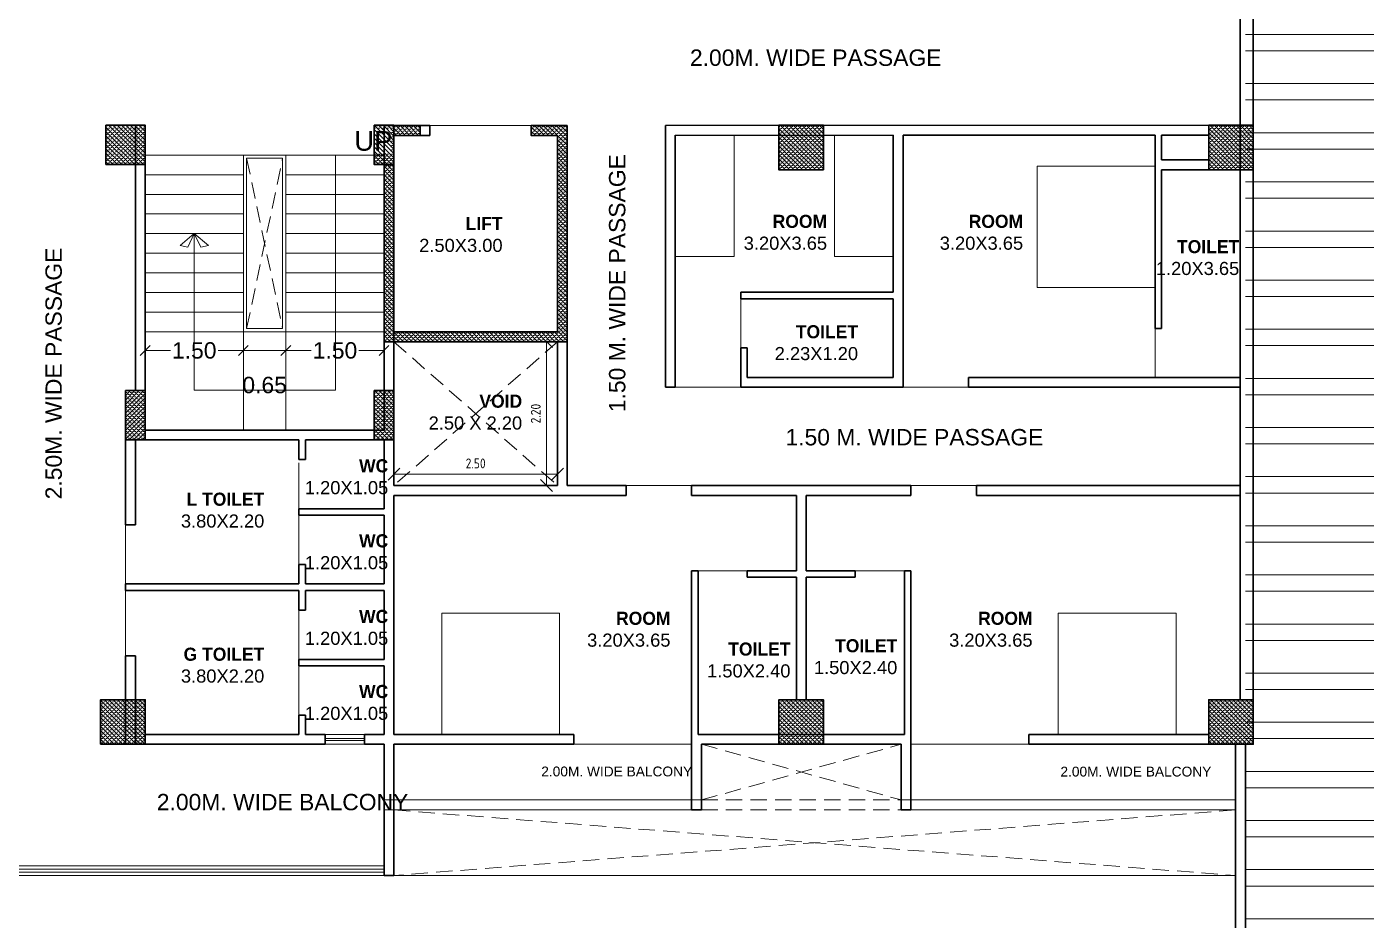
# Model space of a CAD drawing. Header units: feet. Extents: x 1354 to 2117, y 994 to 1430.
# Drawn here: x 2008.86 to 2029.32, y 1351.68 to 1365.32 of the extents above; entities that cross this region are included whole.
import ezdxf

# ---------------------------------------------------------------- set-up
doc = ezdxf.new("R2010")
doc.units = ezdxf.units.FT
doc.linetypes.add('DASHED2', pattern=[0.375, 0.25, -0.125])
doc.linetypes.add('HIDDEN', pattern=[0.375, 0.25, -0.125])
for name, color, linetype, lineweight in [('COLUMN (DCPL)', 10, 'Continuous', 30), ('COLUMN HATCH (DCPL)', 42, 'Continuous', 5), ('DIAMENTION', 6, 'Continuous', 13), ('door', 42, 'Continuous', 9), ('Door_TMOS', 252, 'Continuous', 15), ('DUCT (DCPL)', 8, 'HIDDEN', 13), ('H', 253, 'Continuous', 5), ('Railing_TMOS', 98, 'Continuous', 9), ('stair', 22, 'Continuous', 9), ('tex', 7, 'Continuous', 15), ('Text Common_TMOS', 150, 'Continuous', 20), ('wall', 7, 'Continuous', 30), ('Wall_TMOS', 5, 'Continuous', 35), ('WIN', 230, 'Continuous', 9)]:
    doc.layers.add(name, color=color, linetype=linetype, lineweight=lineweight)
doc.layers.add('Layer2', color=240, linetype='Continuous')
doc.layers.add('S-DIM', color=7, linetype='Continuous')
doc.styles.add('Arial Narrow', font='arial.ttf')
doc.styles.add('sahil', font='dim.shx')
doc.styles.get("Standard").update_dxf_attribs({"font": 'arial.ttf'})
doc.dimstyles.new('SAHIL', dxfattribs={"dimtxt": 0.15, "dimasz": 0.18, "dimexe": 0.18, "dimexo": 0.2, "dimgap": 0.09, "dimtad": 1, "dimtoh": 1, "dimzin": 0, "dimdsep": 46, "dimtxsty": 'sahil', "dimblk": 'OBLIQUE', "dimcen": 0.09, "dimclrd": 5, "dimclre": 4, "dimclrt": 6, "dimazin": 0, "dimtm": 1e-09, "dimtfac": 1, "dimtix": 1, "dimtofl": 0, "dimtmove": 0, "dimatfit": 0, "dimldrblk": 'OBLIQUE', "dimfxl": 0, "dimtolj": 1, "dimtzin": 0, "dimlwd": 20, "dimlwe": 9, "dimarcsym": 0})
doc.dimstyles.new('SITE', dxfattribs={"dimtxt": 0.25, "dimasz": 0.15, "dimexe": 0.07, "dimexo": 0.07, "dimgap": 0.05, "dimtad": 0, "dimzin": 0, "dimdsep": 46, "dimtxsty": 'Arial Narrow', "dimblk": 'OBLIQUE', "dimcen": 0.09, "dimclrd": 4, "dimclre": 3, "dimclrt": 6, "dimadec": 0, "dimazin": 0, "dimtfac": 1, "dimtofl": 0, "dimtmove": 2, "dimatfit": 3, "dimfxl": 0, "dimtolj": 1, "dimtzin": 0, "dimlwd": -1, "dimlwe": -1, "dimarcsym": 0})

# ---------------------------------------------------------------- blocks, each defined once
blk = doc.blocks.new('_Oblique')
at = {"layer": 'Layer2', "color": 0, "lineweight": -2}
blk.add_line((-0.5, -0.5), (0.5, 0.5), dxfattribs=at)
blk = doc.blocks.new('*D42')
at = {"layer": 'DEFPOINTS', "color": 0}
for p in [(2010.668, 1360.66), (2012.168, 1360.66), (2012.168, 1360.375)]:
    blk.add_point(p, dxfattribs=at)
at = {"layer": 'DIAMENTION', "color": 3}
for p, q in [((2010.668, 1360.555), (2010.668, 1360.305)), ((2012.168, 1360.555), (2012.168, 1360.305))]:
    blk.add_line(p, q, dxfattribs=at)
at = {"layer": 'DIAMENTION', "color": 4}
for p, q in [((2010.668, 1360.375), (2011.056, 1360.375)), ((2012.168, 1360.375), (2011.781, 1360.375))]:
    blk.add_line(p, q, dxfattribs=at)
at = {"layer": 'DIAMENTION', "color": 4, "xscale": 0.15, "yscale": 0.15, "zscale": 0.15, "rotation": 180}
blk.add_blockref('_Oblique', (2010.668, 1360.375), dxfattribs=at)
at = {"layer": 'DIAMENTION', "color": 4, "xscale": 0.15, "yscale": 0.15, "zscale": 0.15}
blk.add_blockref('_Oblique', (2012.168, 1360.375), dxfattribs=at)
at = {"layer": 'DIAMENTION', "color": 6, "insert": (2011.418, 1360.375), "char_height": 0.25, "attachment_point": 5, "style": 'Arial Narrow'}
blk.add_mtext('\\A1;1.50', dxfattribs=at)
blk = doc.blocks.new('*D43')
at = {"layer": 'DEFPOINTS', "color": 0}
for p in [(2012.168, 1360.66), (2012.818, 1360.66), (2012.818, 1360.375)]:
    blk.add_point(p, dxfattribs=at)
at = {"layer": 'DIAMENTION', "color": 3}
for p, q in [((2012.168, 1360.555), (2012.168, 1360.305)), ((2012.818, 1360.555), (2012.818, 1360.305))]:
    blk.add_line(p, q, dxfattribs=at)
at = {"layer": 'DIAMENTION', "color": 4}
blk.add_line((2012.168, 1360.375), (2012.818, 1360.375), dxfattribs=at)
at = {"layer": 'DIAMENTION', "color": 4, "xscale": 0.15, "yscale": 0.15, "zscale": 0.15, "rotation": 180}
blk.add_blockref('_Oblique', (2012.168, 1360.375), dxfattribs=at)
at = {"layer": 'DIAMENTION', "color": 4, "xscale": 0.15, "yscale": 0.15, "zscale": 0.15}
blk.add_blockref('_Oblique', (2012.818, 1360.375), dxfattribs=at)
at = {"layer": 'DIAMENTION', "color": 6, "insert": (2012.493, 1359.847), "char_height": 0.25, "attachment_point": 5, "style": 'Arial Narrow'}
blk.add_mtext('\\A1;0.65', dxfattribs=at)
blk = doc.blocks.new('*D44')
at = {"layer": 'DEFPOINTS', "color": 0}
for p in [(2012.818, 1360.66), (2014.318, 1360.66), (2014.318, 1360.375)]:
    blk.add_point(p, dxfattribs=at)
at = {"layer": 'DIAMENTION', "color": 3}
for p, q in [((2012.818, 1360.555), (2012.818, 1360.305)), ((2014.318, 1360.555), (2014.318, 1360.305))]:
    blk.add_line(p, q, dxfattribs=at)
at = {"layer": 'DIAMENTION', "color": 4}
for p, q in [((2012.818, 1360.375), (2013.206, 1360.375)), ((2014.318, 1360.375), (2013.931, 1360.375))]:
    blk.add_line(p, q, dxfattribs=at)
at = {"layer": 'DIAMENTION', "color": 4, "xscale": 0.15, "yscale": 0.15, "zscale": 0.15, "rotation": 180}
blk.add_blockref('_Oblique', (2012.818, 1360.375), dxfattribs=at)
at = {"layer": 'DIAMENTION', "color": 4, "xscale": 0.15, "yscale": 0.15, "zscale": 0.15}
blk.add_blockref('_Oblique', (2014.318, 1360.375), dxfattribs=at)
at = {"layer": 'DIAMENTION', "color": 6, "insert": (2013.568, 1360.375), "char_height": 0.25, "attachment_point": 5, "style": 'Arial Narrow'}
blk.add_mtext('\\A1;1.50', dxfattribs=at)
blk = doc.blocks.new('*D45')
at = {"layer": 'DEFPOINTS', "color": 0}
for p in [(2014.468, 1358.314), (2016.967, 1358.487), (2016.967, 1358.314)]:
    blk.add_point(p, dxfattribs=at)
at = {"layer": 'S-DIM', "color": 4, "lineweight": 9}
for p, q in [((2014.468, 1358.487), (2014.468, 1358.667)), ((2016.967, 1358.487), (2016.967, 1358.667))]:
    blk.add_line(p, q, dxfattribs=at)
at = {"layer": 'S-DIM', "color": 5, "lineweight": 20}
blk.add_line((2014.468, 1358.487), (2016.967, 1358.487), dxfattribs=at)
at = {"layer": 'S-DIM', "color": 5, "lineweight": 20, "xscale": 0.18, "yscale": 0.18, "zscale": 0.18, "rotation": 180}
blk.add_blockref('_Oblique', (2014.468, 1358.487), dxfattribs=at)
at = {"layer": 'S-DIM', "color": 5, "lineweight": 20, "xscale": 0.18, "yscale": 0.18, "zscale": 0.18}
blk.add_blockref('_Oblique', (2016.967, 1358.487), dxfattribs=at)
at = {"layer": 'S-DIM', "color": 6, "insert": (2015.717, 1358.652), "char_height": 0.15, "attachment_point": 5, "style": 'sahil'}
blk.add_mtext('\\A1;2.50', dxfattribs=at)
blk = doc.blocks.new('*D46')
at = {"layer": 'DEFPOINTS', "color": 0}
for p in [(2016.967, 1360.509), (2016.8, 1358.314), (2016.967, 1358.314)]:
    blk.add_point(p, dxfattribs=at)
at = {"layer": 'S-DIM', "color": 4, "lineweight": 9}
for p, q in [((2016.8, 1360.509), (2016.62, 1360.509)), ((2016.8, 1358.314), (2016.62, 1358.314))]:
    blk.add_line(p, q, dxfattribs=at)
at = {"layer": 'S-DIM', "color": 5, "lineweight": 20}
blk.add_line((2016.8, 1360.509), (2016.8, 1358.314), dxfattribs=at)
at = {"layer": 'S-DIM', "color": 5, "lineweight": 20, "xscale": 0.18, "yscale": 0.18, "zscale": 0.18}
for p, rotation in [((2016.8, 1360.509), 90), ((2016.8, 1358.314), 270)]:
    blk.add_blockref('_Oblique', p, dxfattribs=dict(at, rotation=rotation))
at = {"layer": 'S-DIM', "color": 6, "insert": (2016.635, 1359.412), "char_height": 0.15, "attachment_point": 5, "rotation": 90, "style": 'sahil'}
blk.add_mtext('\\A1;2.20', dxfattribs=at)

msp = doc.modelspace()

# ---------------------------------------------------------------- hatches: boundary and pattern name
at = {"layer": 'COLUMN HATCH (DCPL)'}
h = msp.add_hatch(dxfattribs=at)
h.set_pattern_fill('SACNCR', color=256, scale=0.5, angle=450, style=0)
h.set_pattern_definition([(135, (8104.239878, 1047.495286), (-0.03314563037, -0.03314563037), []), (135, (8104.239878, 1047.52843), (-0.03314563037, -0.03314563037), [0, -0.046875])])
h.paths.add_polyline_path([(2010.068, 1363.2139), (2010.068, 1363.8139), (2010.668, 1363.8139), (2010.668, 1363.2139)], flags=0)
h = msp.add_hatch(dxfattribs=at)
h.set_pattern_fill('SACNCR', color=256, scale=0.5, angle=450, style=0)
h.set_pattern_definition([(135, (8104.389878, 1047.495286), (-0.03314563037, -0.03314563037), []), (135, (8104.389878, 1047.52843), (-0.03314563037, -0.03314563037), [0, -0.046875])])
h.paths.add_polyline_path([(2014.468, 1363.2139), (2014.168, 1363.2139), (2014.168, 1363.8139), (2014.468, 1363.8139)], flags=0)
h = msp.add_hatch(dxfattribs=at)
h.set_pattern_fill('SACNCR', color=256, scale=0.5, angle=450, style=0)
h.set_pattern_definition([(135, (95.31772, 17914.926097), (-0.03314563037, -0.03314563037), []), (135, (95.31772, 17914.959243), (-0.03314563037, -0.03314563037), [0, -0.046875])])
h.paths.add_polyline_path([(2017.1166, 1363.8091), (2016.5673, 1363.8091), (2016.5673, 1363.6591), (2016.9666, 1363.6591), (2016.9666, 1360.6591), (2014.468, 1360.6591), (2014.468, 1363.2091), (2014.318, 1363.2091), (2014.318, 1360.5091), (2017.1166, 1360.5091)])
h.paths.add_polyline_path([(2014.8673, 1363.8091), (2014.468, 1363.8091), (2014.468, 1363.6591), (2014.8673, 1363.6591)], flags=17)
h = msp.add_hatch(dxfattribs=at)
h.set_pattern_fill('SACNCR', color=256, scale=0.5, angle=450, style=0)
h.set_pattern_definition([(135, (8104.46418, 1047.455286), (-0.03314563037, -0.03314563037), []), (135, (8104.46418, 1047.48843), (-0.03314563037, -0.03314563037), [0, -0.046875])])
h.paths.add_polyline_path([(2020.3509, 1363.1339), (2020.3509, 1363.8139), (2021.0309, 1363.8139), (2021.0309, 1363.1339)], flags=0)
h = msp.add_hatch(dxfattribs=at)
h.set_pattern_fill('SACNCR', color=256, scale=0.5, angle=450, style=0)
h.set_pattern_definition([(135, (8104.72988, 1047.455286), (-0.03314563037, -0.03314563037), []), (135, (8104.72988, 1047.48843), (-0.03314563037, -0.03314563037), [0, -0.046875])])
h.paths.add_polyline_path([(2026.9166, 1363.1339), (2026.9166, 1363.8139), (2027.5966, 1363.8139), (2027.5966, 1363.1339)], flags=0)
h = msp.add_hatch(dxfattribs=at)
h.set_pattern_fill('SACNCR', color=256, scale=0.5, angle=540, style=0)
h.set_pattern_definition([(225, (2321.88669, 7453.260767), (0.03314563037, -0.03314563037), []), (225, (2321.853546, 7453.260767), (0.03314563037, -0.03314563037), [0, -0.046875])])
h.paths.add_polyline_path([(2010.668, 1359.0139), (2010.368, 1359.0139), (2010.368, 1359.7639), (2010.668, 1359.7639)], flags=0)
h = msp.add_hatch(dxfattribs=at)
h.set_pattern_fill('SACNCR', color=256, scale=0.5, angle=450, style=0)
h.set_pattern_definition([(135, (8104.389878, 1048.020286), (-0.03314563037, -0.03314563037), []), (135, (8104.389878, 1048.05343), (-0.03314563037, -0.03314563037), [0, -0.046875])])
h.paths.add_polyline_path([(2014.468, 1359.0139), (2014.168, 1359.0139), (2014.168, 1359.7639), (2014.468, 1359.7639)], flags=0)
h = msp.add_hatch(dxfattribs=at)
h.set_pattern_fill('SACNCR', color=256, scale=0.5, angle=450, style=0)
h.set_pattern_definition([(135, (8104.199878, 1047.985286), (-0.03314563037, -0.03314563037), []), (135, (8104.199878, 1048.01843), (-0.03314563037, -0.03314563037), [0, -0.046875])])
h.paths.add_polyline_path([(2009.988, 1354.3639), (2009.988, 1355.0439), (2010.668, 1355.0439), (2010.668, 1354.3639)], flags=0)
h = msp.add_hatch(dxfattribs=at)
h.set_pattern_fill('SACNCR', color=256, scale=0.5, angle=450, style=0)
h.set_pattern_definition([(135, (8104.46418, 1047.985286), (-0.03314563037, -0.03314563037), []), (135, (8104.46418, 1048.01843), (-0.03314563037, -0.03314563037), [0, -0.046875])])
h.paths.add_polyline_path([(2020.3509, 1354.3639), (2020.3509, 1355.0439), (2021.0309, 1355.0439), (2021.0309, 1354.3639)], flags=0)
h = msp.add_hatch(dxfattribs=at)
h.set_pattern_fill('SACNCR', color=256, scale=0.5, angle=450, style=0)
h.set_pattern_definition([(135, (8104.72988, 1047.985286), (-0.03314563037, -0.03314563037), []), (135, (8104.72988, 1048.01843), (-0.03314563037, -0.03314563037), [0, -0.046875])])
h.paths.add_polyline_path([(2026.9166, 1354.3639), (2026.9166, 1355.0439), (2027.5966, 1355.0439), (2027.5966, 1354.3639)], flags=0)
at = {"layer": 'H'}
h = msp.add_hatch(dxfattribs=at)
h.set_pattern_fill('ANSI32', color=5, scale=2, angle=135)
h.set_pattern_definition([(180, (-5931.67715, 18441.6994), (-6e-17, -0.75), []), (180, (-5931.92715, 18441.9494), (-6e-17, -0.75), [])])
h.paths.add_polyline_path([(2045.259, 1358.7159), (2042.3472, 1358.7159), (2042.3472, 1364.0356), (2039.6166, 1364.0365), (2039.6166, 1381.3814), (2027.4756, 1381.3814), (2027.4756, 1354.3639), (2027.4756, 1321.5529), (2045.259, 1321.5529)])

# ---------------------------------------------------------------- linework, layer by layer
at = {"layer": 'COLUMN (DCPL)'}
for points in [[(2010.068, 1363.2139), (2010.068, 1363.8139), (2010.668, 1363.8139), (2010.668, 1363.2139)], [(2014.468, 1363.2139), (2014.168, 1363.2139), (2014.168, 1363.8139), (2014.468, 1363.8139)], [(2017.1166, 1363.8091), (2016.5673, 1363.8091), (2016.5673, 1363.6591), (2016.9666, 1363.6591), (2016.9666, 1360.6591), (2014.468, 1360.6591), (2014.468, 1363.2091), (2014.318, 1363.2091), (2014.318, 1360.5091), (2017.1166, 1360.5091)], [(2014.8673, 1363.8091), (2014.468, 1363.8091), (2014.468, 1363.6591), (2014.8673, 1363.6591)], [(2020.3509, 1363.1339), (2020.3509, 1363.8139), (2021.0309, 1363.8139), (2021.0309, 1363.1339)], [(2026.9166, 1363.1339), (2026.9166, 1363.8139), (2027.5966, 1363.8139), (2027.5966, 1363.1339)], [(2010.668, 1359.0139), (2010.368, 1359.0139), (2010.368, 1359.7639), (2010.668, 1359.7639)], [(2014.468, 1359.0139), (2014.168, 1359.0139), (2014.168, 1359.7639), (2014.468, 1359.7639)], [(2009.988, 1354.3639), (2009.988, 1355.0439), (2010.668, 1355.0439), (2010.668, 1354.3639)], [(2020.3509, 1354.3639), (2020.3509, 1355.0439), (2021.0309, 1355.0439), (2021.0309, 1354.3639)], [(2026.9166, 1354.3639), (2026.9166, 1355.0439), (2027.5966, 1355.0439), (2027.5966, 1354.3639)]]:
    msp.add_lwpolyline(points, close=True, dxfattribs=at)
at = {"layer": 'DIAMENTION', "linetype": 'DASHED2'}
for p, q in [((2012.218, 1360.7097), (2012.768, 1363.3097)), ((2012.218, 1363.3097), (2012.768, 1360.7097))]:
    msp.add_line(p, q, dxfattribs=at)
at = {"layer": 'door'}
for p, q in [((2019.7666, 1360.4139), (2019.7666, 1361.1639)), ((2026.0966, 1360.7139), (2026.0966, 1359.9639)), ((2019.7667, 1359.8139), (2018.7667, 1359.8139)), ((2023.2466, 1359.8139), (2022.2466, 1359.8139)), ((2013.018, 1358.6597), (2013.018, 1357.9597)), ((2019.016, 1358.3139), (2018.016, 1358.3139)), ((2023.366, 1358.3139), (2022.366, 1358.3139)), ((2010.368, 1357.7639), (2010.368, 1356.7639)), ((2013.018, 1357.1097), (2013.018, 1357.8597)), ((2019.8659, 1357.0139), (2019.1159, 1357.0139)), ((2021.5159, 1357.0139), (2022.2659, 1357.0139)), ((2010.368, 1356.7139), (2010.368, 1355.6139)), ((2013.018, 1356.4097), (2013.018, 1355.6597)), ((2013.018, 1354.8097), (2013.018, 1355.5597)), ((2017.2159, 1354.3639), (2019.0159, 1354.3639)), ((2022.3659, 1354.3639), (2024.1659, 1354.3639))]:
    msp.add_line(p, q, dxfattribs=at)
at = {"layer": 'Door_TMOS'}
for p, q in [((2015.018, 1363.8097), (2016.018, 1363.8097)), ((2015.018, 1363.8091), (2016.5673, 1363.8091))]:
    msp.add_line(p, q, dxfattribs=at)
at = {"layer": 'DUCT (DCPL)'}
for p, q in [((2014.468, 1360.5091), (2016.9666, 1358.3139)), ((2016.9666, 1360.5091), (2014.468, 1358.3139)), ((2019.1659, 1353.5139), (2022.2159, 1354.3639)), ((2019.1659, 1354.3639), (2022.2159, 1353.5139)), ((2019.1659, 1353.5139), (2022.2159, 1353.5139)), ((2014.468, 1353.3617), (2027.3256, 1352.3595)), ((2027.3256, 1353.3617), (2014.468, 1352.3595)), ((2019.1659, 1353.3639), (2022.2159, 1353.3639))]:
    msp.add_line(p, q, dxfattribs=at)
at = {"layer": 'H'}
for points in [[(2018.7666, 1363.6611), (2019.6666, 1363.6611), (2019.6666, 1361.8111), (2018.7666, 1361.8111)], [(2021.1966, 1363.6618), (2022.0966, 1363.6618), (2022.0966, 1361.8118), (2021.1966, 1361.8118)], [(2024.2966, 1363.1888), (2026.0966, 1363.1888), (2026.0966, 1361.3388), (2024.2966, 1361.3388)], [(2015.1995, 1356.3639), (2016.9995, 1356.3639), (2016.9995, 1354.5139), (2015.1995, 1354.5139)], [(2024.6163, 1356.3639), (2026.4163, 1356.3639), (2026.4163, 1354.5139), (2024.6163, 1354.5139)]]:
    msp.add_lwpolyline(points, close=True, dxfattribs=at)
at = {"layer": 'Railing_TMOS'}
for p, q in [((2014.318, 1353.5139), (2019.1659, 1353.5139)), ((2022.2159, 1353.5139), (2027.3256, 1353.5139)), ((2014.318, 1353.3639), (2019.1659, 1353.3639)), ((2022.2159, 1353.3639), (2027.3256, 1353.3639)), ((2008.018, 1352.5095), (2014.318, 1352.5095)), ((2008.018, 1352.4595), (2014.318, 1352.4595)), ((2008.018, 1352.4095), (2014.318, 1352.4095)), ((2008.018, 1352.3595), (2014.318, 1352.3595)), ((2014.468, 1352.3595), (2027.3256, 1352.3595))]:
    msp.add_line(p, q, dxfattribs=at)
at = {"layer": 'stair'}
for p, q in [((2014.318, 1363.3597), (2010.668, 1363.3597)), ((2012.168, 1363.3597), (2012.168, 1359.1597)), ((2012.768, 1363.3097), (2012.218, 1363.3097)), ((2012.218, 1363.3097), (2012.218, 1360.7097)), ((2012.768, 1360.7097), (2012.768, 1363.3097)), ((2012.818, 1359.1597), (2012.818, 1363.3597)), ((2012.168, 1363.0597), (2010.668, 1363.0597)), ((2014.318, 1363.0597), (2012.818, 1363.0597)), ((2012.168, 1362.7597), (2010.668, 1362.7597)), ((2014.318, 1362.7597), (2012.818, 1362.7597)), ((2012.168, 1362.4597), (2010.668, 1362.4597)), ((2014.318, 1362.4597), (2012.818, 1362.4597)), ((2012.168, 1362.1597), (2010.668, 1362.1597)), ((2014.318, 1362.1597), (2012.818, 1362.1597)), ((2012.168, 1361.8597), (2010.668, 1361.8597)), ((2014.318, 1361.8597), (2012.818, 1361.8597)), ((2012.168, 1361.5597), (2010.668, 1361.5597)), ((2014.318, 1361.5597), (2012.818, 1361.5597)), ((2012.168, 1361.2597), (2010.668, 1361.2597)), ((2014.318, 1361.2597), (2012.818, 1361.2597)), ((2012.168, 1360.9597), (2010.668, 1360.9597)), ((2014.318, 1360.9597), (2012.818, 1360.9597)), ((2014.318, 1360.6597), (2010.668, 1360.6597)), ((2012.768, 1360.7097), (2012.218, 1360.7097))]:
    msp.add_line(p, q, dxfattribs=at)
for points in [[(2011.418, 1362.1597), (2011.418, 1359.7684), (2013.5774, 1359.7684), (2013.5774, 1363.3597)], [(2011.418, 1362.1597), (2011.2008, 1361.9809), (2011.3185, 1361.9547), (2011.418, 1362.1597)], [(2011.418, 1362.1597), (2011.6353, 1361.9809), (2011.5176, 1361.9547), (2011.418, 1362.1597)]]:
    msp.add_lwpolyline(points, dxfattribs=at)
at = {"layer": 'wall'}
for p, q in [((2010.518, 1359.7639), (2010.518, 1363.8139)), ((2010.518, 1363.8139), (2010.668, 1363.8139)), ((2010.668, 1363.8139), (2010.668, 1359.7639)), ((2014.318, 1363.8097), (2014.318, 1359.1597)), ((2015.018, 1363.8097), (2014.318, 1363.8097)), ((2014.8673, 1363.8091), (2014.468, 1363.8091)), ((2014.468, 1363.6597), (2014.468, 1359.0097)), ((2015.018, 1363.6597), (2014.468, 1363.6597)), ((2014.7673, 1363.6591), (2014.468, 1363.6591)), ((2014.8673, 1363.6591), (2014.468, 1363.6591)), ((2014.8673, 1363.8091), (2014.8673, 1363.6591)), ((2015.018, 1363.8097), (2015.018, 1363.6597)), ((2017.1167, 1363.6597), (2017.1166, 1363.6597)), ((2018.6166, 1363.8103), (2026.9166, 1363.8139)), ((2018.6166, 1363.8103), (2018.6166, 1359.8139)), ((2018.7666, 1363.6604), (2022.0966, 1363.6618)), ((2018.7666, 1363.6611), (2018.7666, 1359.8139)), ((2022.0966, 1363.6618), (2022.0966, 1361.2639)), ((2022.2466, 1363.6619), (2026.0966, 1363.6636)), ((2022.2466, 1363.6619), (2022.2466, 1359.8139)), ((2026.0966, 1363.8136), (2026.0966, 1363.8136)), ((2026.0966, 1363.6636), (2026.0966, 1360.7139)), ((2026.1966, 1363.6636), (2026.9167, 1363.6639)), ((2026.1966, 1363.6636), (2026.1966, 1363.2839)), ((2026.9166, 1363.2839), (2026.1966, 1363.2839)), ((2026.1966, 1363.1339), (2026.1966, 1360.7139)), ((2026.9166, 1363.1339), (2026.1966, 1363.1339)), ((2019.7666, 1361.2639), (2022.0966, 1361.2639)), ((2019.7666, 1361.2639), (2019.7666, 1361.1639)), ((2019.7666, 1361.1639), (2022.0966, 1361.1639)), ((2022.0966, 1361.1639), (2022.0966, 1359.9639)), ((2016.9666, 1360.6591), (2014.468, 1360.6591)), ((2026.0966, 1360.7139), (2026.1966, 1360.7139)), ((2016.9666, 1360.5091), (2014.468, 1360.5091)), ((2016.9666, 1360.5091), (2016.9666, 1358.3139)), ((2017.1166, 1360.5091), (2017.1166, 1358.3139)), ((2019.7666, 1360.4139), (2019.8666, 1360.4139)), ((2019.7666, 1360.4139), (2019.7666, 1359.8139)), ((2019.8666, 1360.4139), (2019.8666, 1359.9639)), ((2019.8666, 1359.9639), (2022.0966, 1359.9639)), ((2023.2466, 1359.9639), (2027.3966, 1359.9639)), ((2023.2466, 1359.9639), (2023.2466, 1359.8139)), ((2010.668, 1359.7639), (2010.518, 1359.7639)), ((2018.6166, 1359.8139), (2018.7666, 1359.8139)), ((2022.2466, 1359.8139), (2019.7666, 1359.8139)), ((2023.2466, 1359.8139), (2027.3966, 1359.8139)), ((2010.668, 1359.1597), (2014.318, 1359.1597)), ((2010.368, 1359.0139), (2010.368, 1357.7139)), ((2010.518, 1359.0139), (2010.518, 1357.7139)), ((2010.518, 1359.0097), (2013.018, 1359.0097)), ((2013.018, 1359.0097), (2013.018, 1358.7097)), ((2013.118, 1359.0097), (2014.468, 1359.0097)), ((2013.118, 1359.0097), (2013.118, 1358.7097)), ((2014.318, 1359.0097), (2014.318, 1357.9597)), ((2014.468, 1359.0097), (2014.468, 1358.3139)), ((2013.018, 1358.7097), (2013.118, 1358.7097)), ((2014.468, 1358.3139), (2016.9666, 1358.3139)), ((2017.1166, 1358.3139), (2018.0159, 1358.3139)), ((2018.0159, 1358.1639), (2018.0159, 1358.3139)), ((2019.0159, 1358.3139), (2022.3659, 1358.3139)), ((2019.0159, 1358.1639), (2019.0159, 1358.3139)), ((2022.3659, 1358.1639), (2022.3659, 1358.3139)), ((2023.3659, 1358.3139), (2027.3966, 1358.3139)), ((2023.3659, 1358.1639), (2023.3659, 1358.3139)), ((2014.468, 1358.1639), (2018.0159, 1358.1639)), ((2014.468, 1358.1639), (2014.468, 1354.5139)), ((2019.0159, 1358.1639), (2020.6159, 1358.1639)), ((2020.6159, 1357.0139), (2020.6159, 1358.1639)), ((2020.7659, 1358.1639), (2022.3659, 1358.1639)), ((2020.7659, 1357.0139), (2020.7659, 1358.1639)), ((2023.3659, 1358.1639), (2027.3966, 1358.1639)), ((2013.018, 1357.9597), (2014.318, 1357.9597)), ((2013.018, 1357.9597), (2013.018, 1357.8597)), ((2010.368, 1357.7139), (2010.518, 1357.7139)), ((2013.018, 1357.8597), (2014.318, 1357.8597)), ((2014.318, 1357.8597), (2014.318, 1356.8139)), ((2013.018, 1357.1097), (2013.118, 1357.1097)), ((2013.018, 1357.1097), (2013.018, 1356.8139)), ((2013.118, 1357.1097), (2013.118, 1356.8139)), ((2019.0159, 1357.0139), (2019.1159, 1357.0139)), ((2019.0159, 1353.3639), (2019.0159, 1357.0139)), ((2019.1159, 1354.5139), (2019.1159, 1357.0139)), ((2019.8659, 1357.0139), (2020.6159, 1357.0139)), ((2019.8659, 1356.9139), (2019.8659, 1357.0139)), ((2019.8659, 1356.9139), (2020.6159, 1356.9139)), ((2020.6159, 1355.0439), (2020.6159, 1356.9139)), ((2020.7659, 1357.0139), (2021.5159, 1357.0139)), ((2020.7659, 1356.9139), (2021.5159, 1356.9139)), ((2020.7659, 1355.0439), (2020.7659, 1356.9139)), ((2021.5159, 1356.9139), (2021.5159, 1357.0139)), ((2022.2659, 1357.0139), (2022.3659, 1357.0139)), ((2022.2659, 1354.5139), (2022.2659, 1357.0139)), ((2022.3659, 1353.3639), (2022.3659, 1357.0139)), ((2010.368, 1356.8139), (2010.368, 1356.7139)), ((2010.368, 1356.8139), (2013.018, 1356.8139)), ((2010.368, 1356.7139), (2013.018, 1356.7139)), ((2013.018, 1356.7139), (2013.018, 1356.4097)), ((2013.118, 1356.8139), (2014.318, 1356.8139)), ((2013.118, 1356.7139), (2013.118, 1356.4097)), ((2013.118, 1356.7139), (2014.318, 1356.7139)), ((2014.318, 1356.7139), (2014.318, 1355.6597)), ((2013.018, 1356.4097), (2013.118, 1356.4097)), ((2010.368, 1355.7139), (2010.368, 1354.3639)), ((2010.368, 1355.7139), (2010.518, 1355.7139)), ((2010.518, 1355.7139), (2010.518, 1354.3639)), ((2013.018, 1355.6597), (2013.018, 1355.5597)), ((2013.018, 1355.6597), (2014.318, 1355.6597)), ((2013.018, 1355.5597), (2014.318, 1355.5597)), ((2014.318, 1355.5597), (2014.318, 1354.5139)), ((2013.018, 1354.8097), (2013.018, 1354.5139)), ((2013.018, 1354.8097), (2013.118, 1354.8097)), ((2013.118, 1354.8097), (2013.118, 1354.5139)), ((2010.668, 1354.5139), (2013.018, 1354.5139)), ((2013.118, 1354.5139), (2013.418, 1354.5139)), ((2013.418, 1354.5139), (2013.418, 1354.3639)), ((2014.018, 1354.5139), (2014.318, 1354.5139)), ((2014.018, 1354.5139), (2014.018, 1354.3639)), ((2014.468, 1354.5139), (2017.2159, 1354.5139)), ((2017.2159, 1354.3639), (2017.2159, 1354.5139)), ((2019.1159, 1354.5139), (2022.2659, 1354.5139)), ((2024.1659, 1354.5139), (2026.9166, 1354.5139)), ((2024.1659, 1354.3639), (2024.1659, 1354.5139)), ((2010.668, 1354.3639), (2013.418, 1354.3639)), ((2014.018, 1354.3639), (2014.318, 1354.3639)), ((2014.318, 1354.3639), (2014.318, 1352.3595)), ((2014.468, 1354.3639), (2017.2159, 1354.3639)), ((2014.468, 1354.3639), (2014.468, 1352.3595)), ((2019.1659, 1354.3639), (2022.2159, 1354.3639)), ((2019.1659, 1353.3639), (2019.1659, 1354.3639)), ((2022.2159, 1353.3639), (2022.2159, 1354.3639)), ((2024.1659, 1354.3639), (2026.9166, 1354.3639)), ((2019.0159, 1353.3639), (2019.1659, 1353.3639)), ((2022.2159, 1353.3639), (2022.3659, 1353.3639)), ((2014.318, 1352.3595), (2014.468, 1352.3595))]:
    msp.add_line(p, q, dxfattribs=at)
at = {"layer": 'Wall_TMOS'}
for p, q in [((2027.5966, 1361.1164), (2027.5966, 1381.3814)), ((2027.3966, 1355.0439), (2027.3966, 1373.3314)), ((2014.318, 1363.8097), (2014.468, 1363.8097)), ((2016.9666, 1363.8097), (2017.1166, 1363.8097)), ((2027.5966, 1355.0439), (2027.5966, 1361.1164)), ((2027.3966, 1355.0439), (2027.5966, 1355.0439)), ((2027.3256, 1352.3595), (2027.3256, 1354.3639)), ((2027.4756, 1354.3639), (2027.3256, 1354.3639)), ((2027.4756, 1352.5095), (2027.4756, 1354.3639)), ((2027.4756, 1321.5529), (2027.4756, 1352.5095)), ((2027.3256, 1321.3529), (2027.3256, 1352.3595))]:
    msp.add_line(p, q, dxfattribs=at)
at = {"layer": 'WIN'}
for p, q in [((2013.4182, 1354.5139), (2014.0182, 1354.5139)), ((2013.4182, 1354.4539), (2014.0182, 1354.4539)), ((2014.0182, 1354.4239), (2013.4182, 1354.4239)), ((2014.0182, 1354.3639), (2013.4182, 1354.3639))]:
    msp.add_line(p, q, dxfattribs=at)

# ---------------------------------------------------------------- texts
at = {"layer": 'tex'}
for s, insert, char_height, width, attachment_point in [('UP', (2014.4449, 1363.4211), 0.3, 1.603754, 9), ('{\\fCentury Gothic|b1|i0|c0|p34;\\W8.24504; }{\\fCentury Gothic|b1|i0|c0|p34;LIFT}\\P{\\fArial|b0|i0|c0|p34;\\W3.13351; }2.50X3.00', (2016.1284, 1362.4137), 0.2, 0.749532, 3), ('{\\fCentury Gothic|b1|i0|c0|p34;\\W1.54695; }{\\fCentury Gothic|b1|i0|c0|p34;ROOM}\\P3.20X3.65', (2021.0859, 1361.9111), 0.2, 1.363256, 9), ('{\\fCentury Gothic|b1|i0|c0|p34;\\W1.54695; }{\\fCentury Gothic|b1|i0|c0|p34;ROOM}\\P3.20X3.65', (2024.0809, 1361.9111), 0.2, 1.363256, 9), ('{\\fCentury Gothic|b1|i0|c0|p34;\\W1.85241; }{\\fCentury Gothic|b1|i0|c0|p34;TOILET}\\P1.20X3.65', (2027.3821, 1361.5251), 0.2, 1.363256, 9), ('{\\fCentury Gothic|b1|i0|c0|p34;\\W2.10983; }{\\fCentury Gothic|b1|i0|c0|p34;TOILET}\\P2.23X1.20', (2021.559, 1360.2259), 0.2, 1.363256, 9), ('{\\fCentury Gothic|b1|i0|c0|p34;\\W4.02417; }{\\fCentury Gothic|b1|i0|c0|p34;VOID}\\P2.50 X 2.20', (2016.4274, 1359.1657), 0.2, 1.492411, 9), ('{\\fCentury Gothic|b1|i0|c0|p34;\\W4.08540; }{\\fCentury Gothic|b1|i0|c0|p34;WC}\\P1.20X1.05', (2014.3813, 1358.1791), 0.2, 1.363256, 9), ('{\\fCentury Gothic|b1|i0|c0|p34;\\W0.65156; }{\\fCentury Gothic|b1|i0|c0|p34;L TOILET}\\P3.80X2.20', (2012.4879, 1357.6692), 0.2, 1.363256, 9), ('{\\fCentury Gothic|b1|i0|c0|p34;\\W4.08540; }{\\fCentury Gothic|b1|i0|c0|p34;WC}\\P1.20X1.05', (2014.3813, 1357.0334), 0.2, 1.363256, 9), ('{\\fCentury Gothic|b1|i0|c0|p34;\\W4.08540; }{\\fCentury Gothic|b1|i0|c0|p34;WC}\\P1.20X1.05', (2014.3813, 1355.8791), 0.2, 1.363256, 9), ('{\\fCentury Gothic|b1|i0|c0|p34;\\W1.54695; }{\\fCentury Gothic|b1|i0|c0|p34;ROOM}\\P3.20X3.65', (2018.6935, 1355.8508), 0.2, 1.363256, 9), ('{\\fCentury Gothic|b1|i0|c0|p34;\\W1.54695; }{\\fCentury Gothic|b1|i0|c0|p34;ROOM}\\P3.20X3.65', (2024.2244, 1355.8508), 0.2, 1.363256, 9), ('{\\fCentury Gothic|b1|i0|c0|p34;\\W1.82440; }{\\fCentury Gothic|b1|i0|c0|p34;TOILET}\\P1.50X2.40', (2020.5264, 1355.3815), 0.2, 1.363256, 9), ('{\\fCentury Gothic|b1|i0|c0|p34;\\W1.82440; }{\\fCentury Gothic|b1|i0|c0|p34;TOILET}\\P1.50X2.40', (2022.1584, 1355.4321), 0.2, 1.363256, 9), ('{\\fCentury Gothic|b1|i0|c0|p34;G TOILET}\\P3.80X2.20', (2012.4879, 1355.3027), 0.2, 1.363256, 9), ('{\\fCentury Gothic|b1|i0|c0|p34;\\W4.08540; }{\\fCentury Gothic|b1|i0|c0|p34;WC}\\P1.20X1.05', (2014.3813, 1354.7334), 0.2, 1.363256, 9)]:
    msp.add_mtext(s, dxfattribs=dict(at, insert=insert, char_height=char_height, width=width, attachment_point=attachment_point))
at = {"layer": 'Text Common_TMOS', "attachment_point": 1, "style": 'Arial Narrow'}
for s, insert, char_height in [('2.00M. WIDE PASSAGE', (2018.9906, 1364.9712), 0.25), ('1.50 M. WIDE PASSAGE', (2020.45, 1359.1769), 0.25), ('2.00M. WIDE BALCONY ', (2016.7191, 1354.0236), 0.15), ('2.00M. WIDE BALCONY ', (2024.6504, 1354.0217), 0.15), ('2.00M. WIDE BALCONY ', (2010.8459, 1353.6063), 0.25)]:
    msp.add_mtext(s, dxfattribs=dict(at, insert=insert, char_height=char_height))
at = {"layer": 'Text Common_TMOS', "char_height": 0.25, "attachment_point": 1, "rotation": 90, "style": 'Arial Narrow'}
for s, insert in [('1.50 M. WIDE PASSAGE', (2017.7538, 1359.4334)), ('2.50M. WIDE PASSAGE', (2009.1445, 1358.1035))]:
    msp.add_mtext(s, dxfattribs=dict(at, insert=insert))

# ---------------------------------------------------------------- dimensions: what is measured, and where the dimension line sits
at = {"layer": 'DIAMENTION'}
for base, p1, p2, picture, middle in [((2012.168, 1360.3749), (2010.668, 1360.6597), (2012.168, 1360.6597), '*D42', (2011.418, 1360.3749)), ((2012.818, 1360.3749), (2012.168, 1360.6597), (2012.818, 1360.6597), '*D43', (2012.493, 1359.847)), ((2014.318, 1360.3749), (2012.818, 1360.6597), (2014.318, 1360.6597), '*D44', (2013.568, 1360.3749))]:
    dim = msp.add_linear_dim(base=base, p1=p1, p2=p2, dimstyle='SITE', override={"dimfxl": 0.18}, dxfattribs=at)
    dim.commit()
    dim.dimension.update_dxf_attribs({"geometry": picture, "text_midpoint": middle})
at = {"layer": 'S-DIM', "color": 2}
dim = msp.add_linear_dim(base=(2016.7996, 1358.3139), p1=(2016.9666, 1360.5091), p2=(2016.9666, 1358.3139), angle=90, dimstyle='SAHIL', override={"dimfxl": 0.125}, dxfattribs=at)
dim.commit()
dim.dimension.update_dxf_attribs({"geometry": '*D46', "text_midpoint": (2016.6346, 1359.4115)})
dim = msp.add_linear_dim(base=(2016.9666, 1358.4866), p1=(2014.468, 1358.3139), p2=(2016.9666, 1358.3139), dimstyle='SAHIL', override={"dimfxl": 0.125}, dxfattribs=at)
dim.commit()
dim.dimension.update_dxf_attribs({"geometry": '*D45', "text_midpoint": (2015.7173, 1358.6516)})

doc.saveas('drawing.dxf')
